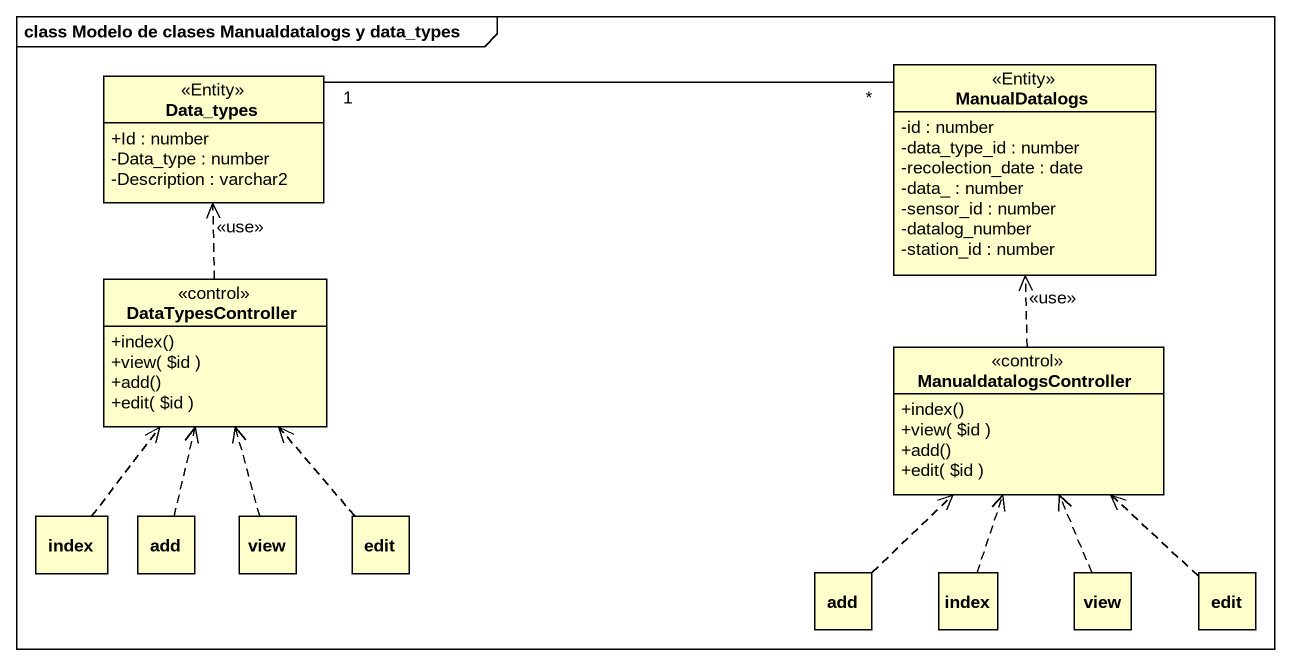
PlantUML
@startuml
mainframe class Modelo de clases Manualdatalogs y data_types
hide circle
hide empty members
skinparam classAttributeIconSize 0
class Data_types <<Entity>> {
  +Id : number
  -Data_type : number
  -Description : varchar2
}
class ManualDatalogs <<Entity>> {
  -id : number
  -data_type_id : number
  -recolection_date : date
  -data_ : number
  -sensor_id : number
  -datalog_number
  -station_id : number
}
class DataTypesController <<control>> {
  +index()
  +view( ~$id )
  +add()
  +edit( ~$id )
}
class ManualdatalogsController <<control>> {
  +index()
  +view( ~$id )
  +add()
  +edit( ~$id )
}
class index
class add
class view
class edit
class "add" as add_2
class "index" as index_2
class "view" as view_2
class "edit" as edit_2
Data_types "1" -right- "*" ManualDatalogs
DataTypesController .up.> Data_types : <<use>>
ManualdatalogsController .up.> ManualDatalogs : <<use>>
index .up.> DataTypesController
add .up.> DataTypesController
view .up.> DataTypesController
edit .up.> DataTypesController
add_2 .up.> ManualdatalogsController
index_2 .up.> ManualdatalogsController
view_2 .up.> ManualdatalogsController
edit_2 .up.> ManualdatalogsController
@enduml
